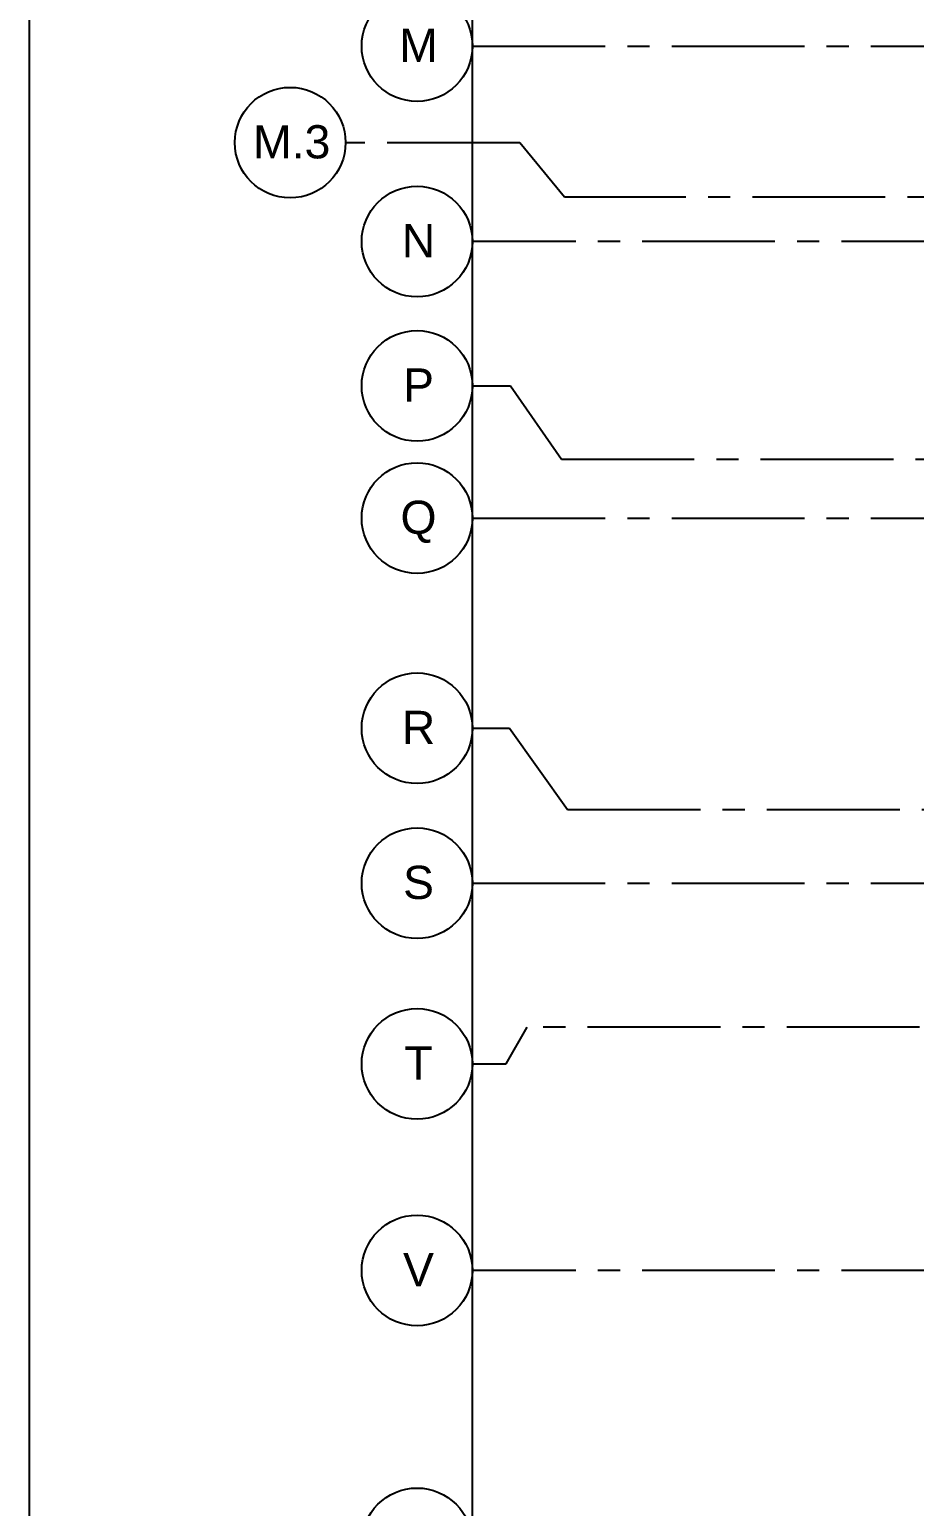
# Model space of a CAD drawing. Header units: inches. Extents: x 12000 to 16048, y 0 to 3185.
# Drawn here: x 12000 to 12239.8, y 1053.3 to 1453.7 of the extents above; entities that cross this region are included whole.
import ezdxf
from ezdxf.enums import TextEntityAlignment as Align

# ---------------------------------------------------------------- set-up
doc = ezdxf.new("R2010")
doc.units = ezdxf.units.IN
doc.header["$LTSCALE"] = 48
doc.header["$MEASUREMENT"] = 0
doc.linetypes.add('CENTER2', pattern=[1.125, 0.75, -0.125, 0.125, -0.125])
doc.linetypes.add('HIDDEN', pattern=[0.375, 0.25, -0.125])
for name, color, linetype in [('_0_Objects', 8, 'Continuous'), ('A-Grid(3-32)', 8, 'CENTER2'), ('S-Grid-Iden', 8, 'Continuous')]:
    doc.layers.add(name, color=color, linetype=linetype)
doc.layers.add('A-ANNO-NPLT', color=8, linetype='Continuous', plot=False)
doc.styles.get("Standard").update_dxf_attribs({"font": 'arial.ttf'})

# ---------------------------------------------------------------- blocks, each defined once
blk = doc.blocks.new('Column Bubble')
blk.add_circle((-0.0042, -0.0024), 0.1562)
blk.add_attdef('XX', text='', height=0.0938).set_placement((0, 0), align=Align.MIDDLE_CENTER)
blk = doc.blocks.new('2ND FLOOR - STRUCTURAL GRID')
at = {"layer": 'A-Grid(3-32)'}
for p, q in [((8104.5, -8592.75), (11912.5, -8592.75)), ((11912.5, -8645.75), (8104.5, -8645.75)), ((8128.61, -8704.75), (11888.38, -8704.75)), ((8104.5, -8720.75), (11912.5, -8720.75)), ((8130.3, -8799.75), (11886.7, -8799.75)), ((8104.5, -8819.75), (11912.5, -8819.75)), ((11897.69, -8858.75), (8119.31, -8858.75)), ((11912.5, -8924.75), (8104.5, -8924.75))]:
    blk.add_line(p, q, dxfattribs=at)
for points in [[(11888.38, -8633.75), (8129.44, -8633.75), (8117.37, -8618.94), (8070.12, -8618.94)], [(8104.5, -8684.89), (8114.85, -8684.89), (8128.61, -8704.75)], [(8104.5, -8777.73), (8114.59, -8777.73), (8130.3, -8799.75)], [(8104.5, -8868.75), (8113.67, -8868.75), (8119.31, -8858.75)]]:
    blk.add_lwpolyline(points, dxfattribs=at)
at = {"layer": 'S-Grid-Iden', "xscale": 96, "yscale": 96, "zscale": 96}
for p, values in [((8089.9, -8592.52), {'XX': 'M'}), ((8055.53, -8618.7), {'XX': 'M.3'}), ((8089.9, -8645.52), {'XX': 'N'}), ((8089.9, -8684.65), {'XX': 'P'}), ((8089.9, -8720.52), {'XX': 'Q'}), ((8089.9, -8777.5), {'XX': 'R'}), ((8089.9, -8819.52), {'XX': 'S'}), ((8089.9, -8868.52), {'XX': 'T'}), ((8089.9, -8924.52), {'XX': 'V'}), ((8089.9, -8998.52), {'XX': 'W'})]:
    blk.add_blockref('Column Bubble', p, dxfattribs=at).add_auto_attribs(values)

msp = doc.modelspace()

# ---------------------------------------------------------------- linework, layer by layer
at = {"layer": 'A-ANNO-NPLT'}
for points in [[(12000, 0), (12000, 2976), (16048, 2976), (16048, 0)], [(12120, 360), (12120, 2616), (15928, 2616), (15928, 360)]]:
    msp.add_lwpolyline(points, close=True, dxfattribs=at)

# ---------------------------------------------------------------- block references
at = {"layer": '_0_Objects', "linetype": 'HIDDEN'}
msp.add_blockref('2ND FLOOR - STRUCTURAL GRID', (4015.5006, 10042.0072), dxfattribs=at)

doc.saveas('drawing.dxf')
